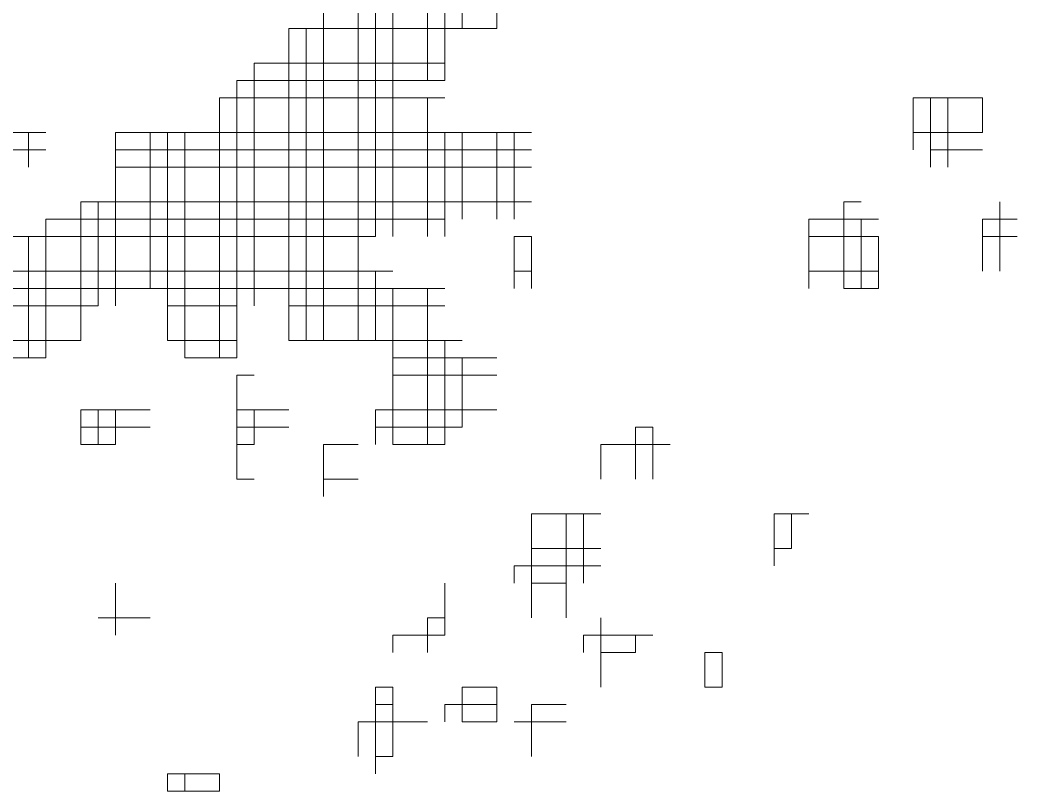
# Model space of a CAD drawing. Header units: millimetres. Extents: x 13268 to 164478, y 289082 to 363688.
# Drawn here: x 85924 to 87124, y 346999 to 347928 of the extents above; entities that cross this region are included whole.
import ezdxf

# ---------------------------------------------------------------- set-up
doc = ezdxf.new("R2010")
doc.units = ezdxf.units.MM

# ---------------------------------------------------------------- blocks, each defined once
blk = doc.blocks.new('A$C010A7659')
at = {"lineweight": 0}
for points in [[(3403.22, 1283.45), (3403.22, 1242.05)], [(3370.1, 1275.17), (3370.1, 1217.21)], [(3378.38, 1275.17), (3378.38, 1225.49)], [(3378.38, 1275.17), (3378.38, 1217.21)], [(3386.66, 1275.17), (3386.66, 1242.05)], [(3353.53, 1258.61), (3353.53, 1142.69)], [(3353.53, 1258.61), (3353.53, 1142.69)], [(3320.41, 1250.33), (3320.41, 1093)], [(3336.97, 1250.33), (3336.97, 1093)], [(3345.25, 1250.33), (3345.25, 1142.69)], [(3345.25, 1250.33), (3345.25, 1142.69)], [(3303.85, 1242.05), (3303.85, 1093)], [(3303.85, 1242.05), (3386.66, 1242.05)], [(3312.13, 1242.05), (3312.13, 1093)], [(3320.41, 1242.05), (3320.41, 1093)], [(3320.41, 1242.05), (3403.22, 1242.05)], [(3287.29, 1225.49), (3287.29, 1109.56)], [(3287.29, 1225.49), (3378.38, 1225.49)], [(3303.85, 1225.49), (3303.85, 1109.56)], [(3279.01, 1217.21), (3279.01, 1109.56)], [(3279.01, 1217.21), (3279.01, 1084.72)], [(3279.01, 1217.21), (3370.1, 1217.21)], [(3279.01, 1217.21), (3378.38, 1217.21)], [(3270.73, 1208.93), (3270.73, 1084.72)], [(3270.73, 1208.93), (3270.73, 1084.72)], [(3270.73, 1208.93), (3378.38, 1208.93)], [(3370.1, 1208.93), (3370.1, 1142.69)], [(3601.94, 1208.93), (3601.94, 1184.09)], [(3601.94, 1208.93), (3635.07, 1208.93)], [(3610.22, 1208.93), (3610.22, 1175.81)], [(3610.22, 1208.93), (3610.22, 1184.09)], [(3618.5, 1208.93), (3618.5, 1175.81)], [(3635.07, 1208.93), (3635.07, 1192.37)], [(3121.69, 1192.37), (3187.93, 1192.37)], [(3121.69, 1192.37), (3179.65, 1192.37)], [(3179.65, 1192.37), (3179.65, 1175.81)], [(3221.05, 1192.37), (3221.05, 1117.84)], [(3221.05, 1192.37), (3419.78, 1192.37)], [(3221.05, 1192.37), (3378.38, 1192.37)], [(3237.61, 1192.37), (3237.61, 1117.84)], [(3245.89, 1192.37), (3245.89, 1093)], [(3245.89, 1192.37), (3245.89, 1109.56)], [(3254.17, 1192.37), (3254.17, 1084.72)], [(3378.38, 1192.37), (3378.38, 1150.97)], [(3378.38, 1192.37), (3378.38, 1142.69)], [(3386.66, 1192.37), (3386.66, 1150.97)], [(3403.22, 1192.37), (3403.22, 1150.97)], [(3403.22, 1192.37), (3403.22, 1159.25)], [(3411.5, 1192.37), (3411.5, 1150.97)], [(3601.94, 1192.37), (3635.07, 1192.37)], [(3601.94, 1192.37), (3635.07, 1192.37)], [(3121.69, 1184.09), (3187.93, 1184.09)], [(3221.05, 1184.09), (3419.78, 1184.09)], [(3610.22, 1184.09), (3635.07, 1184.09)], [(3221.05, 1175.81), (3221.05, 1109.56)], [(3221.05, 1175.81), (3419.78, 1175.81)], [(3221.05, 1175.81), (3419.78, 1175.81)], [(3204.49, 1159.25), (3204.49, 1093)], [(3204.49, 1159.25), (3204.49, 1093)], [(3204.49, 1159.25), (3403.22, 1159.25)], [(3212.77, 1159.25), (3212.77, 1109.56)], [(3212.77, 1159.25), (3403.22, 1159.25)], [(3403.22, 1159.25), (3419.78, 1159.25)], [(3403.22, 1159.25), (3419.78, 1159.25)], [(3568.82, 1159.25), (3568.82, 1117.84)], [(3568.82, 1159.25), (3568.82, 1117.84)], [(3568.82, 1159.25), (3577.1, 1159.25)], [(3643.35, 1159.25), (3643.35, 1126.13)], [(3187.93, 1150.97), (3187.93, 1093)], [(3187.93, 1150.97), (3187.93, 1084.72)], [(3187.93, 1150.97), (3378.38, 1150.97)], [(3552.26, 1150.97), (3552.26, 1117.84)], [(3552.26, 1150.97), (3585.38, 1150.97)], [(3577.1, 1150.97), (3577.1, 1117.84)], [(3635.07, 1150.97), (3635.07, 1126.13)], [(3635.07, 1150.97), (3635.07, 1142.69)], [(3635.07, 1150.97), (3651.63, 1150.97)], [(3643.35, 1150.97), (3643.35, 1126.13)], [(3171.37, 1142.69), (3345.25, 1142.69)], [(3179.65, 1142.69), (3179.65, 1084.72)], [(3179.65, 1142.69), (3345.25, 1142.69)], [(3411.5, 1142.69), (3411.5, 1117.84)], [(3411.5, 1142.69), (3419.78, 1142.69)], [(3419.78, 1142.69), (3419.78, 1117.84)], [(3552.26, 1142.69), (3585.38, 1142.69)], [(3552.26, 1142.69), (3585.38, 1142.69)], [(3585.38, 1142.69), (3585.38, 1117.84)], [(3635.07, 1142.69), (3651.63, 1142.69)], [(3635.07, 1142.69), (3651.63, 1142.69)], [(3154.81, 1126.13), (3353.53, 1126.13)], [(3345.25, 1126.13), (3345.25, 1093)], [(3345.25, 1126.13), (3345.25, 1093)], [(3411.5, 1126.13), (3419.78, 1126.13)], [(3552.26, 1126.13), (3585.38, 1126.13)], [(3121.69, 1117.84), (3221.05, 1117.84)], [(3138.25, 1117.84), (3370.1, 1117.84)], [(3245.89, 1117.84), (3378.38, 1117.84)], [(3353.53, 1117.84), (3353.53, 1043.32)], [(3353.53, 1117.84), (3353.53, 1084.72)], [(3370.1, 1117.84), (3370.1, 1043.32)], [(3568.82, 1117.84), (3585.38, 1117.84)], [(3113.4, 1109.56), (3212.77, 1109.56)], [(3245.89, 1109.56), (3279.01, 1109.56)], [(3303.85, 1109.56), (3378.38, 1109.56)], [(3088.56, 1093), (3187.93, 1093)], [(3105.12, 1093), (3204.49, 1093)], [(3245.89, 1093), (3279.01, 1093)], [(3254.17, 1093), (3279.01, 1093)], [(3303.85, 1093), (3378.38, 1093)], [(3353.53, 1093), (3386.66, 1093)], [(3378.38, 1093), (3378.38, 1043.32)], [(3378.38, 1093), (3378.38, 1043.32)], [(3072, 1084.72), (3179.65, 1084.72)], [(3080.28, 1084.72), (3187.93, 1084.72)], [(3254.17, 1084.72), (3279.01, 1084.72)], [(3353.53, 1084.72), (3403.22, 1084.72)], [(3353.53, 1084.72), (3403.22, 1084.72)], [(3386.66, 1084.72), (3386.66, 1051.6)], [(3279.01, 1076.44), (3279.01, 1026.76)], [(3279.01, 1076.44), (3287.29, 1076.44)], [(3353.53, 1076.44), (3353.53, 1043.32)], [(3353.53, 1076.44), (3403.22, 1076.44)], [(3204.49, 1059.88), (3204.49, 1043.32)], [(3204.49, 1059.88), (3204.49, 1043.32)], [(3204.49, 1059.88), (3237.61, 1059.88)], [(3204.49, 1059.88), (3221.05, 1059.88)], [(3212.77, 1059.88), (3212.77, 1043.32)], [(3221.05, 1059.88), (3221.05, 1043.32)], [(3221.05, 1059.88), (3221.05, 1043.32)], [(3279.01, 1059.88), (3279.01, 1026.76)], [(3279.01, 1059.88), (3303.85, 1059.88)], [(3279.01, 1059.88), (3303.85, 1059.88)], [(3287.29, 1059.88), (3287.29, 1043.32)], [(3345.25, 1059.88), (3345.25, 1043.32)], [(3345.25, 1059.88), (3403.22, 1059.88)], [(3345.25, 1059.88), (3403.22, 1059.88)], [(3204.49, 1051.6), (3237.61, 1051.6)], [(3279.01, 1051.6), (3303.85, 1051.6)], [(3345.25, 1051.6), (3386.66, 1051.6)], [(3469.46, 1051.6), (3469.46, 1026.76)], [(3469.46, 1051.6), (3477.74, 1051.6)], [(3477.74, 1051.6), (3477.74, 1026.76)], [(3204.49, 1043.32), (3221.05, 1043.32)], [(3279.01, 1043.32), (3287.29, 1043.32)], [(3279.01, 1043.32), (3287.29, 1043.32)], [(3320.41, 1043.32), (3320.41, 1018.48)], [(3320.41, 1043.32), (3320.41, 1018.48)], [(3320.41, 1043.32), (3336.97, 1043.32)], [(3353.53, 1043.32), (3378.38, 1043.32)], [(3452.9, 1043.32), (3452.9, 1026.76)], [(3452.9, 1043.32), (3486.02, 1043.32)], [(3452.9, 1043.32), (3486.02, 1043.32)], [(3477.74, 1043.32), (3477.74, 1026.76)], [(3279.01, 1026.76), (3287.29, 1026.76)], [(3320.41, 1026.76), (3336.97, 1026.76)], [(3320.41, 1026.76), (3336.97, 1026.76)], [(3419.78, 1010.2), (3419.78, 960.52)], [(3419.78, 1010.2), (3452.9, 1010.2)], [(3436.34, 1010.2), (3436.34, 977.08)], [(3436.34, 1010.2), (3436.34, 960.52)], [(3436.34, 1010.2), (3452.9, 1010.2)], [(3444.62, 1010.2), (3444.62, 977.08)], [(3535.7, 1010.2), (3535.7, 985.36)], [(3535.7, 1010.2), (3535.7, 993.64)], [(3535.7, 1010.2), (3552.26, 1010.2)], [(3535.7, 1010.2), (3543.98, 1010.2)], [(3543.98, 1010.2), (3543.98, 993.64)], [(3419.78, 993.64), (3419.78, 960.52)], [(3419.78, 993.64), (3452.9, 993.64)], [(3535.7, 993.64), (3543.98, 993.64)], [(3411.5, 985.36), (3411.5, 977.08)], [(3411.5, 985.36), (3452.9, 985.36)], [(3419.78, 985.36), (3452.9, 985.36)], [(3221.05, 977.08), (3221.05, 952.24)], [(3378.38, 977.08), (3378.38, 952.24)], [(3419.78, 977.08), (3436.34, 977.08)], [(3212.77, 960.52), (3237.61, 960.52)], [(3370.1, 960.52), (3370.1, 943.96)], [(3370.1, 960.52), (3378.38, 960.52)], [(3370.1, 960.52), (3378.38, 960.52)], [(3452.9, 960.52), (3452.9, 927.4)], [(3353.53, 952.24), (3353.53, 943.96)], [(3353.53, 952.24), (3378.38, 952.24)], [(3353.53, 952.24), (3378.38, 952.24)], [(3444.62, 952.24), (3444.62, 943.96)], [(3444.62, 952.24), (3477.74, 952.24)], [(3444.62, 952.24), (3477.74, 952.24)], [(3452.9, 952.24), (3452.9, 927.4)], [(3469.46, 952.24), (3469.46, 943.96)], [(3452.9, 943.96), (3469.46, 943.96)], [(3502.58, 943.96), (3502.58, 927.4)], [(3502.58, 943.96), (3510.86, 943.96)], [(3510.86, 943.96), (3510.86, 927.4)], [(3345.25, 927.4), (3345.25, 886)], [(3345.25, 927.4), (3345.25, 886)], [(3345.25, 927.4), (3353.53, 927.4)], [(3353.53, 927.4), (3353.53, 894.28)], [(3386.66, 927.4), (3386.66, 910.84)], [(3386.66, 927.4), (3403.22, 927.4)], [(3403.22, 927.4), (3403.22, 910.84)], [(3502.58, 927.4), (3510.86, 927.4)], [(3345.25, 919.12), (3353.53, 919.12)], [(3378.38, 919.12), (3378.38, 910.84)], [(3378.38, 919.12), (3403.22, 919.12)], [(3419.78, 919.12), (3419.78, 894.28)], [(3419.78, 919.12), (3419.78, 894.28)], [(3419.78, 919.12), (3436.34, 919.12)], [(3336.97, 910.84), (3336.97, 894.28)], [(3336.97, 910.84), (3353.53, 910.84)], [(3336.97, 910.84), (3370.1, 910.84)], [(3386.66, 910.84), (3403.22, 910.84)], [(3411.5, 910.84), (3436.34, 910.84)], [(3419.78, 910.84), (3436.34, 910.84)], [(3345.25, 894.28), (3353.53, 894.28)], [(3245.89, 886), (3245.89, 877.72)], [(3245.89, 886), (3270.73, 886)], [(3254.17, 886), (3254.17, 877.72)], [(3254.17, 886), (3270.73, 886)], [(3270.73, 886), (3270.73, 877.72)], [(3245.89, 877.72), (3270.73, 877.72)]]:
    blk.add_lwpolyline(points, dxfattribs=at)
blk = doc.blocks.new('A$C450614AE')
at = {"xscale": 1.5, "yscale": 1.5, "zscale": 1.5}
blk.add_blockref('A$C010A7659', (0, 0), dxfattribs=at)

msp = doc.modelspace()

# ---------------------------------------------------------------- block references
at = {"xscale": 1.68, "yscale": 1.68, "zscale": 1.68}
msp.add_blockref('A$C450614AE', (77922.1, 344787.3), dxfattribs=at)

doc.saveas('drawing.dxf')
